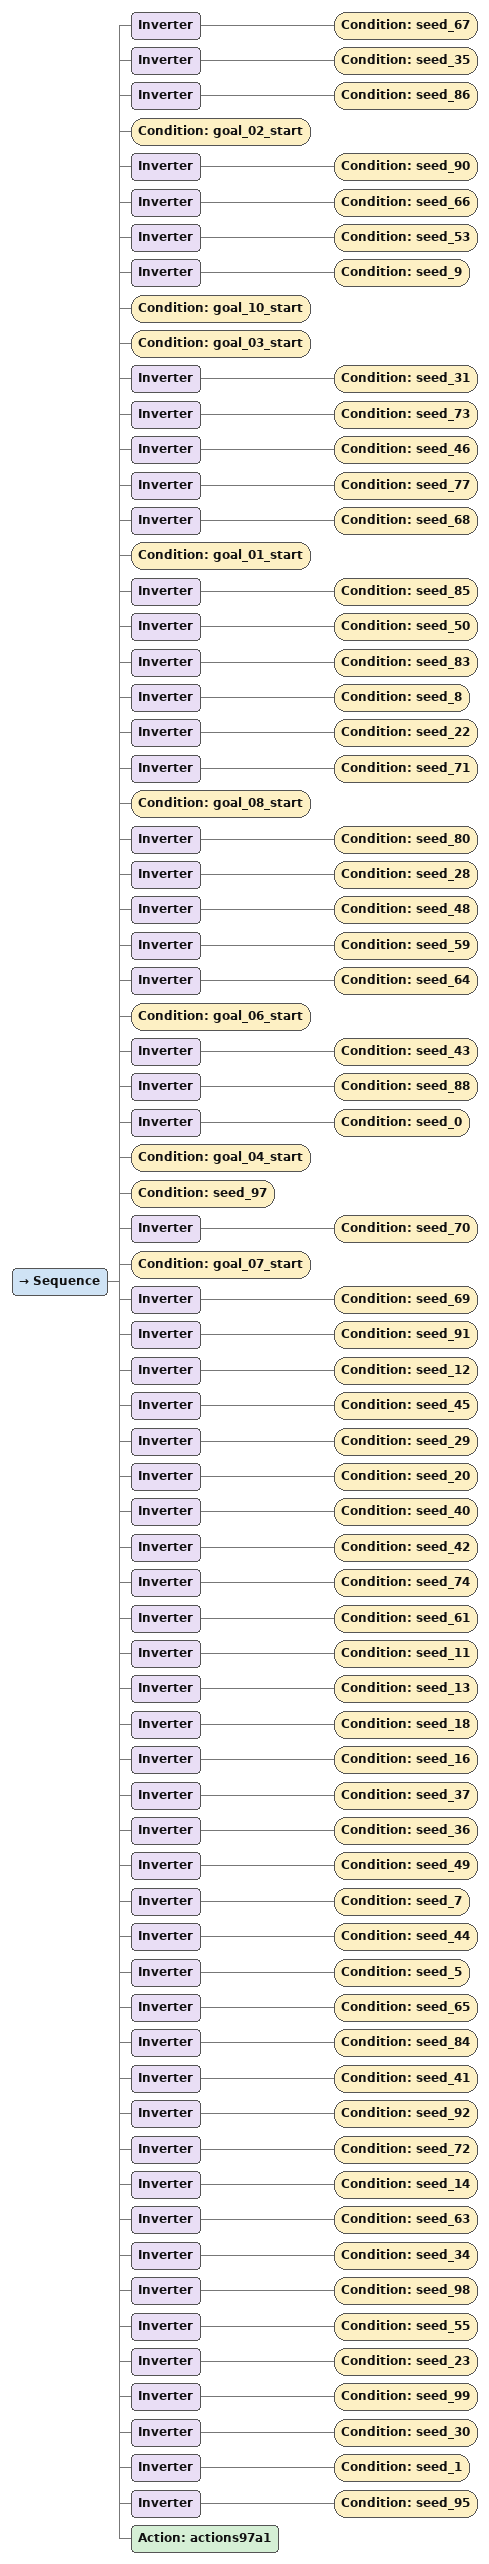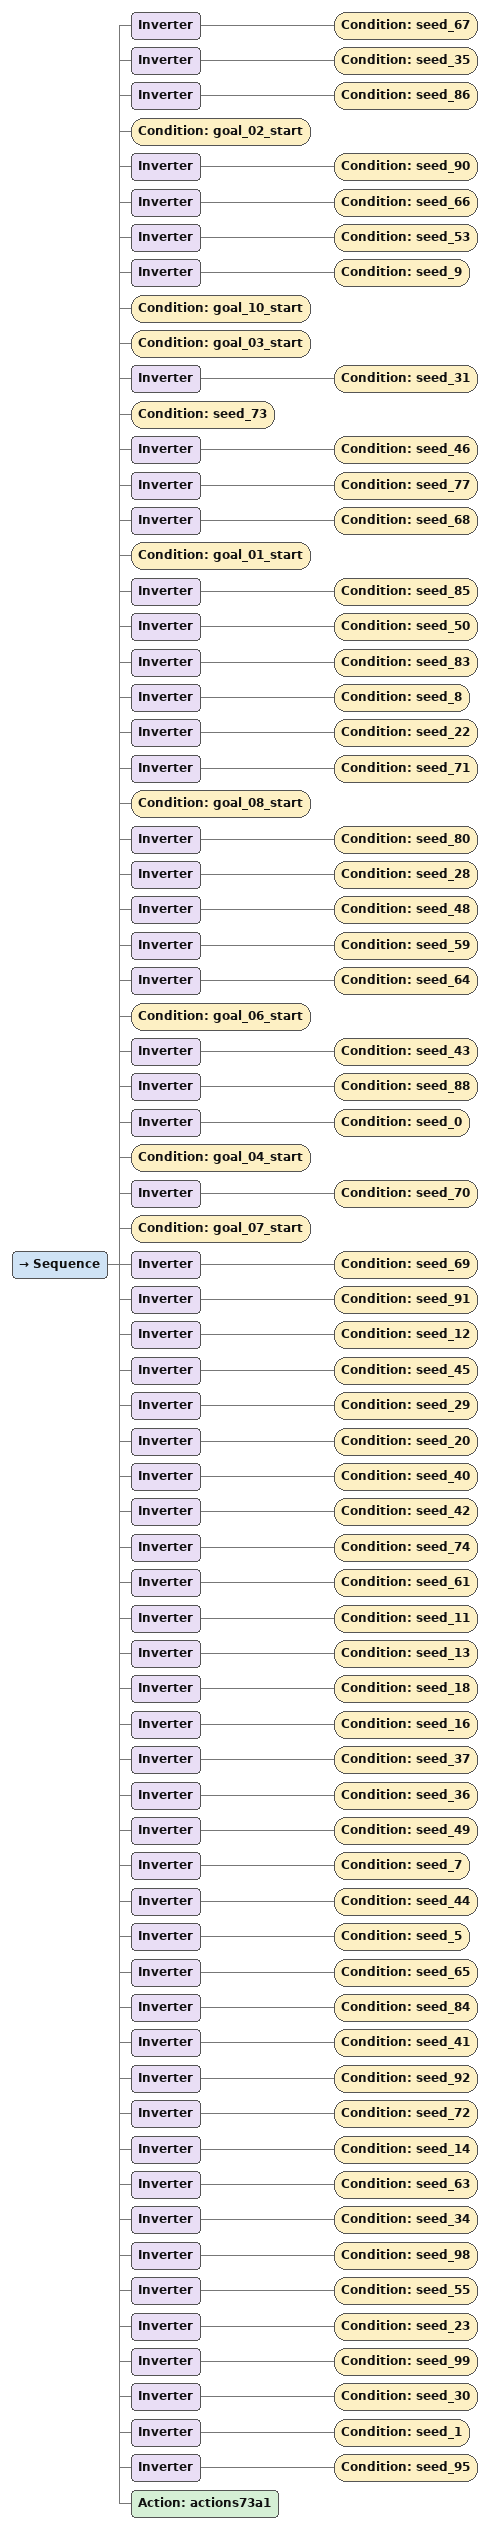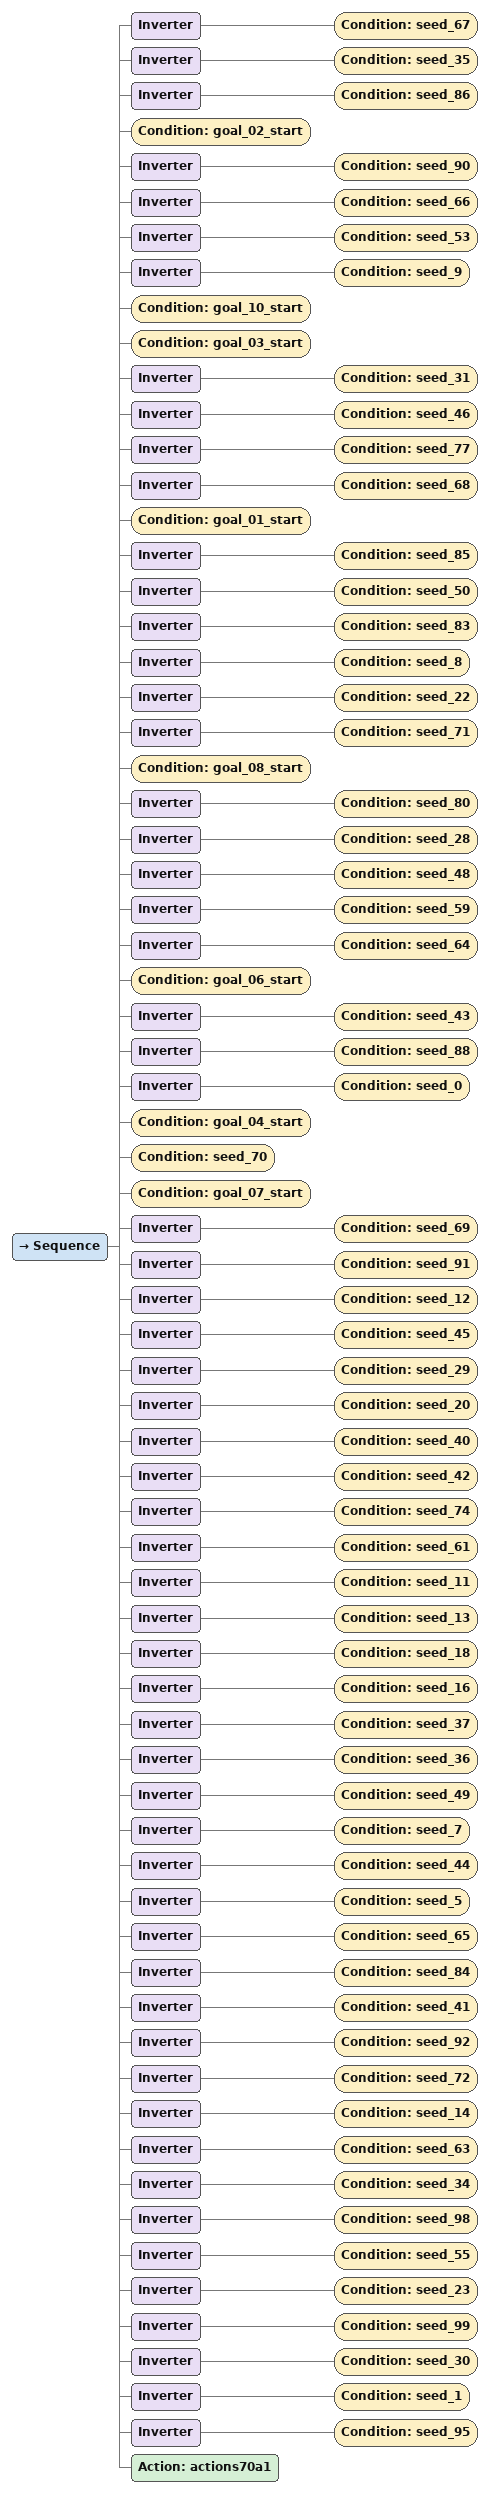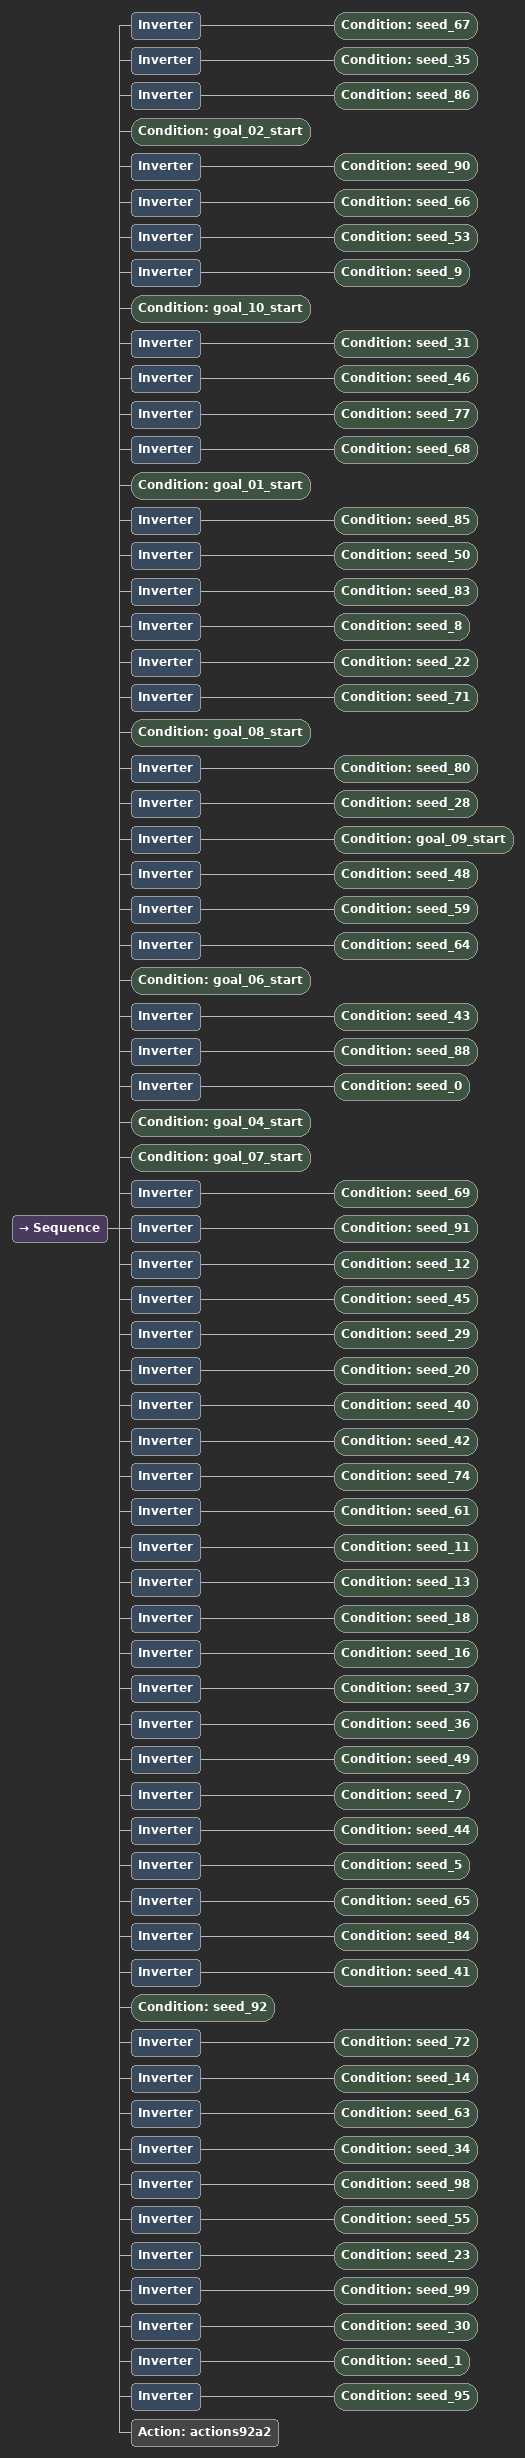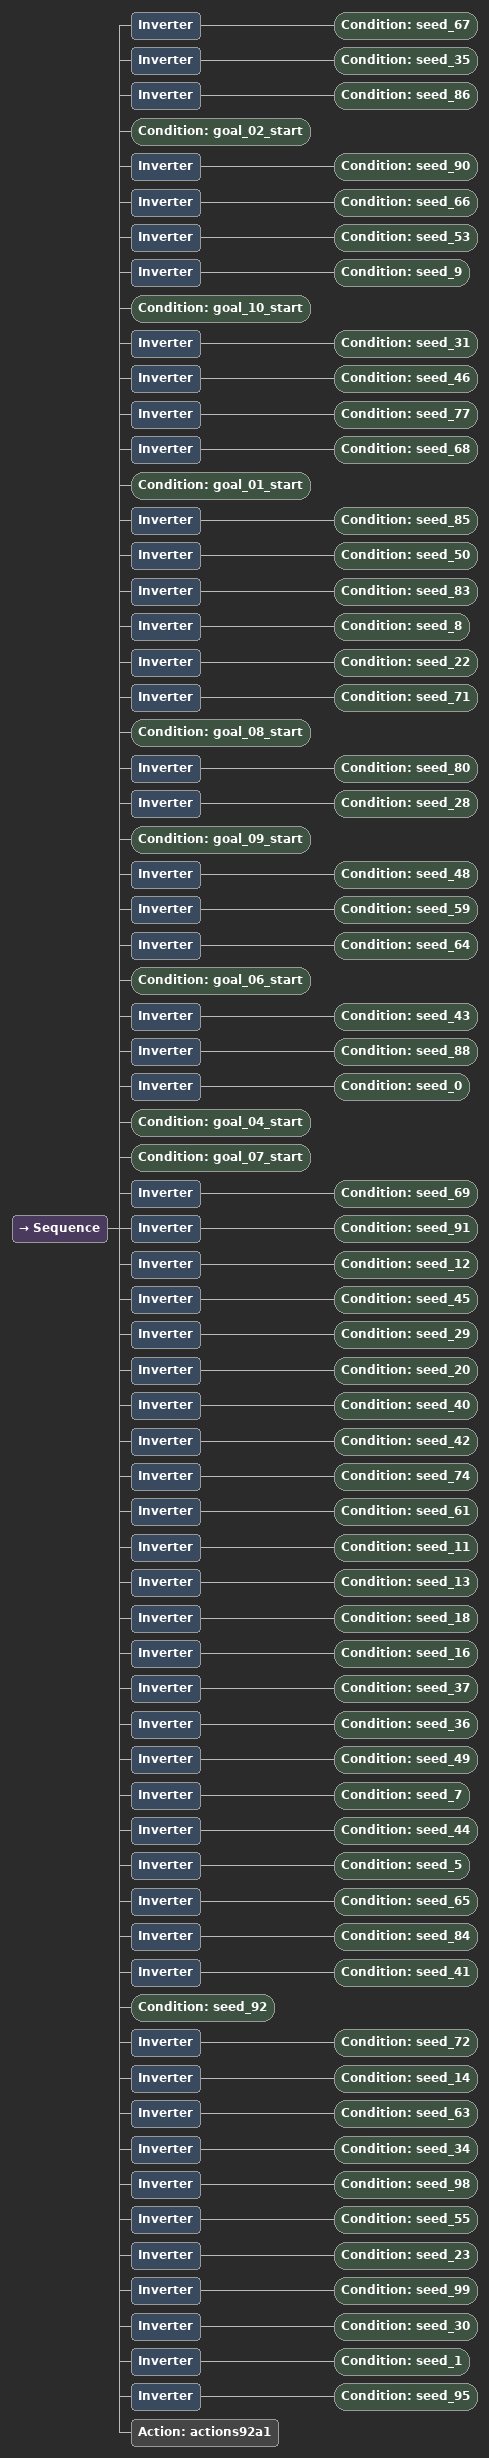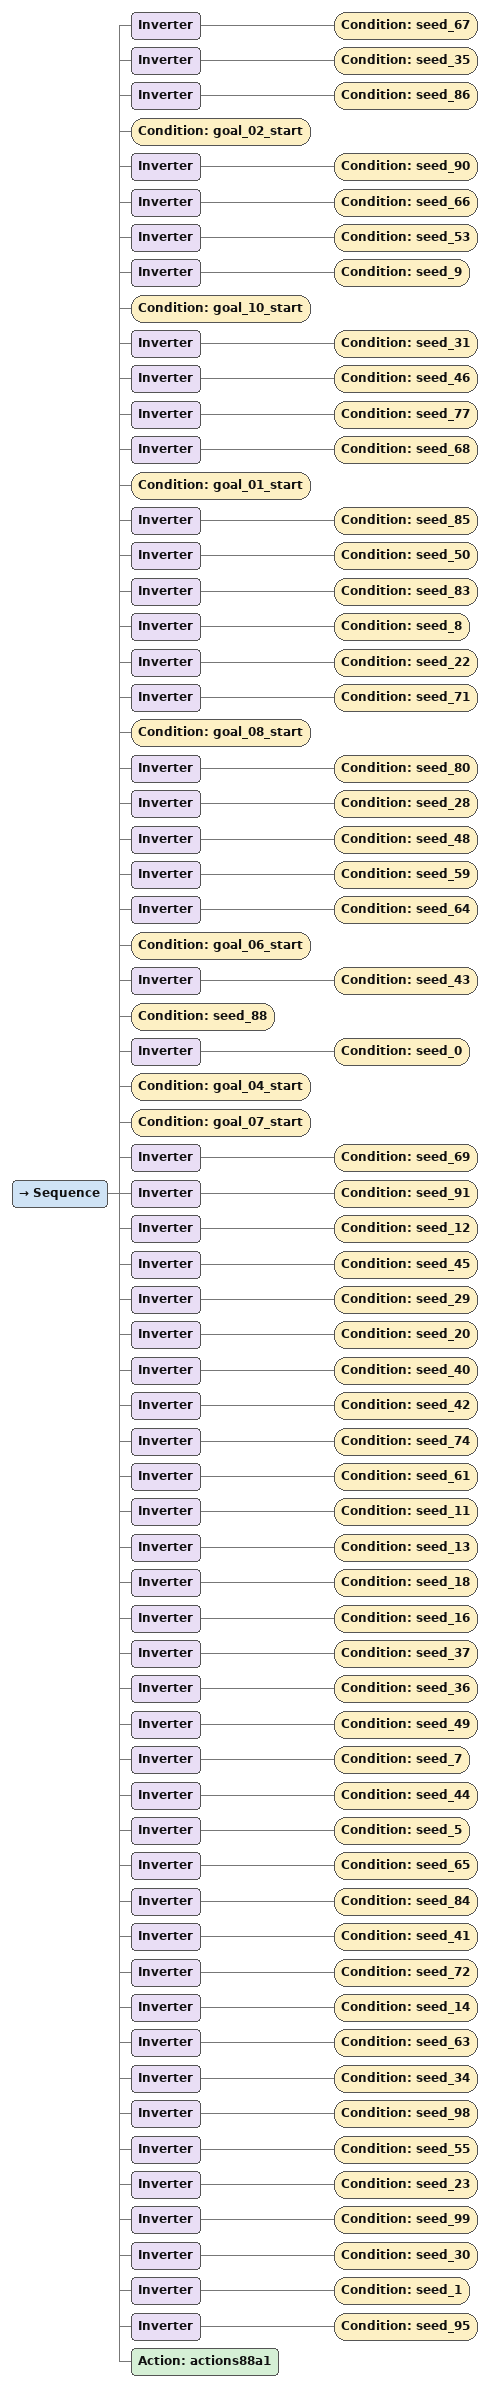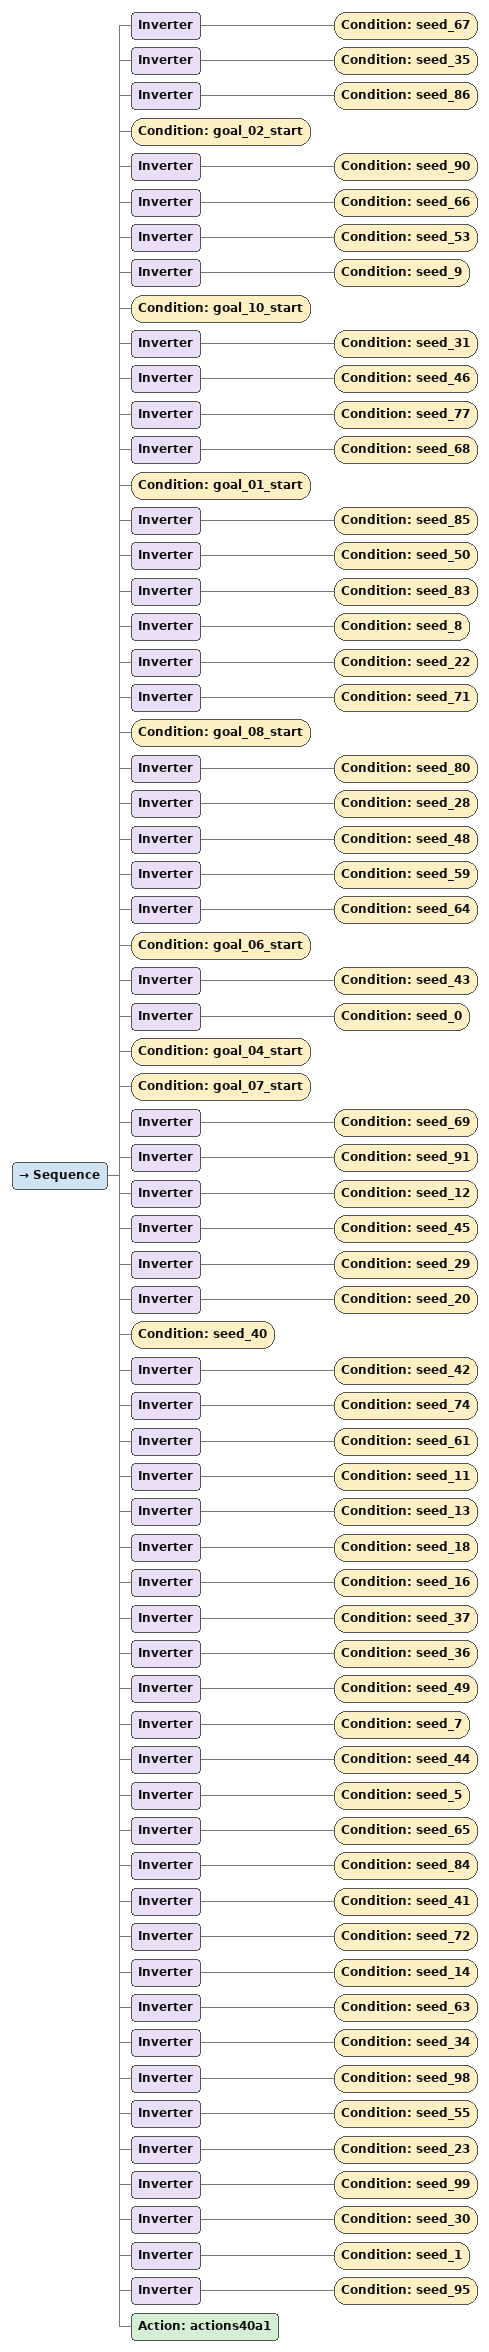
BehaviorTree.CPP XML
<Sequence>
  <Inverter>
    <Condition ID="seed_67"/>
  </Inverter>
  <Inverter>
    <Condition ID="seed_35"/>
  </Inverter>
  <Inverter>
    <Condition ID="seed_86"/>
  </Inverter>
  <Condition ID="goal_02_start"/>
  <Inverter>
    <Condition ID="seed_90"/>
  </Inverter>
  <Inverter>
    <Condition ID="seed_66"/>
  </Inverter>
  <Inverter>
    <Condition ID="seed_53"/>
  </Inverter>
  <Inverter>
    <Condition ID="seed_9"/>
  </Inverter>
  <Condition ID="goal_10_start"/>
  <Condition ID="goal_03_start"/>
  <Inverter>
    <Condition ID="seed_31"/>
  </Inverter>
  <Inverter>
    <Condition ID="seed_73"/>
  </Inverter>
  <Inverter>
    <Condition ID="seed_46"/>
  </Inverter>
  <Inverter>
    <Condition ID="seed_77"/>
  </Inverter>
  <Inverter>
    <Condition ID="seed_68"/>
  </Inverter>
  <Condition ID="goal_01_start"/>
  <Inverter>
    <Condition ID="seed_85"/>
  </Inverter>
  <Inverter>
    <Condition ID="seed_50"/>
  </Inverter>
  <Inverter>
    <Condition ID="seed_83"/>
  </Inverter>
  <Inverter>
    <Condition ID="seed_8"/>
  </Inverter>
  <Inverter>
    <Condition ID="seed_22"/>
  </Inverter>
  <Inverter>
    <Condition ID="seed_71"/>
  </Inverter>
  <Condition ID="goal_08_start"/>
  <Inverter>
    <Condition ID="seed_80"/>
  </Inverter>
  <Inverter>
    <Condition ID="seed_28"/>
  </Inverter>
  <Inverter>
    <Condition ID="seed_48"/>
  </Inverter>
  <Inverter>
    <Condition ID="seed_59"/>
  </Inverter>
  <Inverter>
    <Condition ID="seed_64"/>
  </Inverter>
  <Condition ID="goal_06_start"/>
  <Inverter>
    <Condition ID="seed_43"/>
  </Inverter>
  <Inverter>
    <Condition ID="seed_88"/>
  </Inverter>
  <Inverter>
    <Condition ID="seed_0"/>
  </Inverter>
  <Condition ID="goal_04_start"/>
  <Condition ID="seed_97"/>
  <Inverter>
    <Condition ID="seed_70"/>
  </Inverter>
  <Condition ID="goal_07_start"/>
  <Inverter>
    <Condition ID="seed_69"/>
  </Inverter>
  <Inverter>
    <Condition ID="seed_91"/>
  </Inverter>
  <Inverter>
    <Condition ID="seed_12"/>
  </Inverter>
  <Inverter>
    <Condition ID="seed_45"/>
  </Inverter>
  <Inverter>
    <Condition ID="seed_29"/>
  </Inverter>
  <Inverter>
    <Condition ID="seed_20"/>
  </Inverter>
  <Inverter>
    <Condition ID="seed_40"/>
  </Inverter>
  <Inverter>
    <Condition ID="seed_42"/>
  </Inverter>
  <Inverter>
    <Condition ID="seed_74"/>
  </Inverter>
  <Inverter>
    <Condition ID="seed_61"/>
  </Inverter>
  <Inverter>
    <Condition ID="seed_11"/>
  </Inverter>
  <Inverter>
    <Condition ID="seed_13"/>
  </Inverter>
  <Inverter>
    <Condition ID="seed_18"/>
  </Inverter>
  <Inverter>
    <Condition ID="seed_16"/>
  </Inverter>
  <Inverter>
    <Condition ID="seed_37"/>
  </Inverter>
  <Inverter>
    <Condition ID="seed_36"/>
  </Inverter>
  <Inverter>
    <Condition ID="seed_49"/>
  </Inverter>
  <Inverter>
    <Condition ID="seed_7"/>
  </Inverter>
  <Inverter>
    <Condition ID="seed_44"/>
  </Inverter>
  <Inverter>
    <Condition ID="seed_5"/>
  </Inverter>
  <Inverter>
    <Condition ID="seed_65"/>
  </Inverter>
  <Inverter>
    <Condition ID="seed_84"/>
  </Inverter>
  <Inverter>
    <Condition ID="seed_41"/>
  </Inverter>
  <Inverter>
    <Condition ID="seed_92"/>
  </Inverter>
  <Inverter>
    <Condition ID="seed_72"/>
  </Inverter>
  <Inverter>
    <Condition ID="seed_14"/>
  </Inverter>
  <Inverter>
    <Condition ID="seed_63"/>
  </Inverter>
  <Inverter>
    <Condition ID="seed_34"/>
  </Inverter>
  <Inverter>
    <Condition ID="seed_98"/>
  </Inverter>
  <Inverter>
    <Condition ID="seed_55"/>
  </Inverter>
  <Inverter>
    <Condition ID="seed_23"/>
  </Inverter>
  <Inverter>
    <Condition ID="seed_99"/>
  </Inverter>
  <Inverter>
    <Condition ID="seed_30"/>
  </Inverter>
  <Inverter>
    <Condition ID="seed_1"/>
  </Inverter>
  <Inverter>
    <Condition ID="seed_95"/>
  </Inverter>
  <Action ID="actions97a1"/>
</Sequence>

<Sequence>
  <Inverter>
    <Condition ID="seed_67"/>
  </Inverter>
  <Inverter>
    <Condition ID="seed_35"/>
  </Inverter>
  <Inverter>
    <Condition ID="seed_86"/>
  </Inverter>
  <Condition ID="goal_02_start"/>
  <Inverter>
    <Condition ID="seed_90"/>
  </Inverter>
  <Inverter>
    <Condition ID="seed_66"/>
  </Inverter>
  <Inverter>
    <Condition ID="seed_53"/>
  </Inverter>
  <Inverter>
    <Condition ID="seed_9"/>
  </Inverter>
  <Condition ID="goal_10_start"/>
  <Condition ID="goal_03_start"/>
  <Inverter>
    <Condition ID="seed_31"/>
  </Inverter>
  <Condition ID="seed_73"/>
  <Inverter>
    <Condition ID="seed_46"/>
  </Inverter>
  <Inverter>
    <Condition ID="seed_77"/>
  </Inverter>
  <Inverter>
    <Condition ID="seed_68"/>
  </Inverter>
  <Condition ID="goal_01_start"/>
  <Inverter>
    <Condition ID="seed_85"/>
  </Inverter>
  <Inverter>
    <Condition ID="seed_50"/>
  </Inverter>
  <Inverter>
    <Condition ID="seed_83"/>
  </Inverter>
  <Inverter>
    <Condition ID="seed_8"/>
  </Inverter>
  <Inverter>
    <Condition ID="seed_22"/>
  </Inverter>
  <Inverter>
    <Condition ID="seed_71"/>
  </Inverter>
  <Condition ID="goal_08_start"/>
  <Inverter>
    <Condition ID="seed_80"/>
  </Inverter>
  <Inverter>
    <Condition ID="seed_28"/>
  </Inverter>
  <Inverter>
    <Condition ID="seed_48"/>
  </Inverter>
  <Inverter>
    <Condition ID="seed_59"/>
  </Inverter>
  <Inverter>
    <Condition ID="seed_64"/>
  </Inverter>
  <Condition ID="goal_06_start"/>
  <Inverter>
    <Condition ID="seed_43"/>
  </Inverter>
  <Inverter>
    <Condition ID="seed_88"/>
  </Inverter>
  <Inverter>
    <Condition ID="seed_0"/>
  </Inverter>
  <Condition ID="goal_04_start"/>
  <Inverter>
    <Condition ID="seed_70"/>
  </Inverter>
  <Condition ID="goal_07_start"/>
  <Inverter>
    <Condition ID="seed_69"/>
  </Inverter>
  <Inverter>
    <Condition ID="seed_91"/>
  </Inverter>
  <Inverter>
    <Condition ID="seed_12"/>
  </Inverter>
  <Inverter>
    <Condition ID="seed_45"/>
  </Inverter>
  <Inverter>
    <Condition ID="seed_29"/>
  </Inverter>
  <Inverter>
    <Condition ID="seed_20"/>
  </Inverter>
  <Inverter>
    <Condition ID="seed_40"/>
  </Inverter>
  <Inverter>
    <Condition ID="seed_42"/>
  </Inverter>
  <Inverter>
    <Condition ID="seed_74"/>
  </Inverter>
  <Inverter>
    <Condition ID="seed_61"/>
  </Inverter>
  <Inverter>
    <Condition ID="seed_11"/>
  </Inverter>
  <Inverter>
    <Condition ID="seed_13"/>
  </Inverter>
  <Inverter>
    <Condition ID="seed_18"/>
  </Inverter>
  <Inverter>
    <Condition ID="seed_16"/>
  </Inverter>
  <Inverter>
    <Condition ID="seed_37"/>
  </Inverter>
  <Inverter>
    <Condition ID="seed_36"/>
  </Inverter>
  <Inverter>
    <Condition ID="seed_49"/>
  </Inverter>
  <Inverter>
    <Condition ID="seed_7"/>
  </Inverter>
  <Inverter>
    <Condition ID="seed_44"/>
  </Inverter>
  <Inverter>
    <Condition ID="seed_5"/>
  </Inverter>
  <Inverter>
    <Condition ID="seed_65"/>
  </Inverter>
  <Inverter>
    <Condition ID="seed_84"/>
  </Inverter>
  <Inverter>
    <Condition ID="seed_41"/>
  </Inverter>
  <Inverter>
    <Condition ID="seed_92"/>
  </Inverter>
  <Inverter>
    <Condition ID="seed_72"/>
  </Inverter>
  <Inverter>
    <Condition ID="seed_14"/>
  </Inverter>
  <Inverter>
    <Condition ID="seed_63"/>
  </Inverter>
  <Inverter>
    <Condition ID="seed_34"/>
  </Inverter>
  <Inverter>
    <Condition ID="seed_98"/>
  </Inverter>
  <Inverter>
    <Condition ID="seed_55"/>
  </Inverter>
  <Inverter>
    <Condition ID="seed_23"/>
  </Inverter>
  <Inverter>
    <Condition ID="seed_99"/>
  </Inverter>
  <Inverter>
    <Condition ID="seed_30"/>
  </Inverter>
  <Inverter>
    <Condition ID="seed_1"/>
  </Inverter>
  <Inverter>
    <Condition ID="seed_95"/>
  </Inverter>
  <Action ID="actions73a1"/>
</Sequence>

<Sequence>
  <Inverter>
    <Condition ID="seed_67"/>
  </Inverter>
  <Inverter>
    <Condition ID="seed_35"/>
  </Inverter>
  <Inverter>
    <Condition ID="seed_86"/>
  </Inverter>
  <Condition ID="goal_02_start"/>
  <Inverter>
    <Condition ID="seed_90"/>
  </Inverter>
  <Inverter>
    <Condition ID="seed_66"/>
  </Inverter>
  <Inverter>
    <Condition ID="seed_53"/>
  </Inverter>
  <Inverter>
    <Condition ID="seed_9"/>
  </Inverter>
  <Condition ID="goal_10_start"/>
  <Condition ID="goal_03_start"/>
  <Inverter>
    <Condition ID="seed_31"/>
  </Inverter>
  <Inverter>
    <Condition ID="seed_46"/>
  </Inverter>
  <Inverter>
    <Condition ID="seed_77"/>
  </Inverter>
  <Inverter>
    <Condition ID="seed_68"/>
  </Inverter>
  <Condition ID="goal_01_start"/>
  <Inverter>
    <Condition ID="seed_85"/>
  </Inverter>
  <Inverter>
    <Condition ID="seed_50"/>
  </Inverter>
  <Inverter>
    <Condition ID="seed_83"/>
  </Inverter>
  <Inverter>
    <Condition ID="seed_8"/>
  </Inverter>
  <Inverter>
    <Condition ID="seed_22"/>
  </Inverter>
  <Inverter>
    <Condition ID="seed_71"/>
  </Inverter>
  <Condition ID="goal_08_start"/>
  <Inverter>
    <Condition ID="seed_80"/>
  </Inverter>
  <Inverter>
    <Condition ID="seed_28"/>
  </Inverter>
  <Inverter>
    <Condition ID="seed_48"/>
  </Inverter>
  <Inverter>
    <Condition ID="seed_59"/>
  </Inverter>
  <Inverter>
    <Condition ID="seed_64"/>
  </Inverter>
  <Condition ID="goal_06_start"/>
  <Inverter>
    <Condition ID="seed_43"/>
  </Inverter>
  <Inverter>
    <Condition ID="seed_88"/>
  </Inverter>
  <Inverter>
    <Condition ID="seed_0"/>
  </Inverter>
  <Condition ID="goal_04_start"/>
  <Condition ID="seed_70"/>
  <Condition ID="goal_07_start"/>
  <Inverter>
    <Condition ID="seed_69"/>
  </Inverter>
  <Inverter>
    <Condition ID="seed_91"/>
  </Inverter>
  <Inverter>
    <Condition ID="seed_12"/>
  </Inverter>
  <Inverter>
    <Condition ID="seed_45"/>
  </Inverter>
  <Inverter>
    <Condition ID="seed_29"/>
  </Inverter>
  <Inverter>
    <Condition ID="seed_20"/>
  </Inverter>
  <Inverter>
    <Condition ID="seed_40"/>
  </Inverter>
  <Inverter>
    <Condition ID="seed_42"/>
  </Inverter>
  <Inverter>
    <Condition ID="seed_74"/>
  </Inverter>
  <Inverter>
    <Condition ID="seed_61"/>
  </Inverter>
  <Inverter>
    <Condition ID="seed_11"/>
  </Inverter>
  <Inverter>
    <Condition ID="seed_13"/>
  </Inverter>
  <Inverter>
    <Condition ID="seed_18"/>
  </Inverter>
  <Inverter>
    <Condition ID="seed_16"/>
  </Inverter>
  <Inverter>
    <Condition ID="seed_37"/>
  </Inverter>
  <Inverter>
    <Condition ID="seed_36"/>
  </Inverter>
  <Inverter>
    <Condition ID="seed_49"/>
  </Inverter>
  <Inverter>
    <Condition ID="seed_7"/>
  </Inverter>
  <Inverter>
    <Condition ID="seed_44"/>
  </Inverter>
  <Inverter>
    <Condition ID="seed_5"/>
  </Inverter>
  <Inverter>
    <Condition ID="seed_65"/>
  </Inverter>
  <Inverter>
    <Condition ID="seed_84"/>
  </Inverter>
  <Inverter>
    <Condition ID="seed_41"/>
  </Inverter>
  <Inverter>
    <Condition ID="seed_92"/>
  </Inverter>
  <Inverter>
    <Condition ID="seed_72"/>
  </Inverter>
  <Inverter>
    <Condition ID="seed_14"/>
  </Inverter>
  <Inverter>
    <Condition ID="seed_63"/>
  </Inverter>
  <Inverter>
    <Condition ID="seed_34"/>
  </Inverter>
  <Inverter>
    <Condition ID="seed_98"/>
  </Inverter>
  <Inverter>
    <Condition ID="seed_55"/>
  </Inverter>
  <Inverter>
    <Condition ID="seed_23"/>
  </Inverter>
  <Inverter>
    <Condition ID="seed_99"/>
  </Inverter>
  <Inverter>
    <Condition ID="seed_30"/>
  </Inverter>
  <Inverter>
    <Condition ID="seed_1"/>
  </Inverter>
  <Inverter>
    <Condition ID="seed_95"/>
  </Inverter>
  <Action ID="actions70a1"/>
</Sequence>

<Sequence>
  <Inverter>
    <Condition ID="seed_67"/>
  </Inverter>
  <Inverter>
    <Condition ID="seed_35"/>
  </Inverter>
  <Inverter>
    <Condition ID="seed_86"/>
  </Inverter>
  <Condition ID="goal_02_start"/>
  <Inverter>
    <Condition ID="seed_90"/>
  </Inverter>
  <Inverter>
    <Condition ID="seed_66"/>
  </Inverter>
  <Inverter>
    <Condition ID="seed_53"/>
  </Inverter>
  <Inverter>
    <Condition ID="seed_9"/>
  </Inverter>
  <Condition ID="goal_10_start"/>
  <Inverter>
    <Condition ID="seed_31"/>
  </Inverter>
  <Inverter>
    <Condition ID="seed_46"/>
  </Inverter>
  <Inverter>
    <Condition ID="seed_77"/>
  </Inverter>
  <Inverter>
    <Condition ID="seed_68"/>
  </Inverter>
  <Condition ID="goal_01_start"/>
  <Inverter>
    <Condition ID="seed_85"/>
  </Inverter>
  <Inverter>
    <Condition ID="seed_50"/>
  </Inverter>
  <Inverter>
    <Condition ID="seed_83"/>
  </Inverter>
  <Inverter>
    <Condition ID="seed_8"/>
  </Inverter>
  <Inverter>
    <Condition ID="seed_22"/>
  </Inverter>
  <Inverter>
    <Condition ID="seed_71"/>
  </Inverter>
  <Condition ID="goal_08_start"/>
  <Inverter>
    <Condition ID="seed_80"/>
  </Inverter>
  <Inverter>
    <Condition ID="seed_28"/>
  </Inverter>
  <Inverter>
    <Condition ID="goal_09_start"/>
  </Inverter>
  <Inverter>
    <Condition ID="seed_48"/>
  </Inverter>
  <Inverter>
    <Condition ID="seed_59"/>
  </Inverter>
  <Inverter>
    <Condition ID="seed_64"/>
  </Inverter>
  <Condition ID="goal_06_start"/>
  <Inverter>
    <Condition ID="seed_43"/>
  </Inverter>
  <Inverter>
    <Condition ID="seed_88"/>
  </Inverter>
  <Inverter>
    <Condition ID="seed_0"/>
  </Inverter>
  <Condition ID="goal_04_start"/>
  <Condition ID="goal_07_start"/>
  <Inverter>
    <Condition ID="seed_69"/>
  </Inverter>
  <Inverter>
    <Condition ID="seed_91"/>
  </Inverter>
  <Inverter>
    <Condition ID="seed_12"/>
  </Inverter>
  <Inverter>
    <Condition ID="seed_45"/>
  </Inverter>
  <Inverter>
    <Condition ID="seed_29"/>
  </Inverter>
  <Inverter>
    <Condition ID="seed_20"/>
  </Inverter>
  <Inverter>
    <Condition ID="seed_40"/>
  </Inverter>
  <Inverter>
    <Condition ID="seed_42"/>
  </Inverter>
  <Inverter>
    <Condition ID="seed_74"/>
  </Inverter>
  <Inverter>
    <Condition ID="seed_61"/>
  </Inverter>
  <Inverter>
    <Condition ID="seed_11"/>
  </Inverter>
  <Inverter>
    <Condition ID="seed_13"/>
  </Inverter>
  <Inverter>
    <Condition ID="seed_18"/>
  </Inverter>
  <Inverter>
    <Condition ID="seed_16"/>
  </Inverter>
  <Inverter>
    <Condition ID="seed_37"/>
  </Inverter>
  <Inverter>
    <Condition ID="seed_36"/>
  </Inverter>
  <Inverter>
    <Condition ID="seed_49"/>
  </Inverter>
  <Inverter>
    <Condition ID="seed_7"/>
  </Inverter>
  <Inverter>
    <Condition ID="seed_44"/>
  </Inverter>
  <Inverter>
    <Condition ID="seed_5"/>
  </Inverter>
  <Inverter>
    <Condition ID="seed_65"/>
  </Inverter>
  <Inverter>
    <Condition ID="seed_84"/>
  </Inverter>
  <Inverter>
    <Condition ID="seed_41"/>
  </Inverter>
  <Condition ID="seed_92"/>
  <Inverter>
    <Condition ID="seed_72"/>
  </Inverter>
  <Inverter>
    <Condition ID="seed_14"/>
  </Inverter>
  <Inverter>
    <Condition ID="seed_63"/>
  </Inverter>
  <Inverter>
    <Condition ID="seed_34"/>
  </Inverter>
  <Inverter>
    <Condition ID="seed_98"/>
  </Inverter>
  <Inverter>
    <Condition ID="seed_55"/>
  </Inverter>
  <Inverter>
    <Condition ID="seed_23"/>
  </Inverter>
  <Inverter>
    <Condition ID="seed_99"/>
  </Inverter>
  <Inverter>
    <Condition ID="seed_30"/>
  </Inverter>
  <Inverter>
    <Condition ID="seed_1"/>
  </Inverter>
  <Inverter>
    <Condition ID="seed_95"/>
  </Inverter>
  <Action ID="actions92a2"/>
</Sequence>

<Sequence>
  <Inverter>
    <Condition ID="seed_67"/>
  </Inverter>
  <Inverter>
    <Condition ID="seed_35"/>
  </Inverter>
  <Inverter>
    <Condition ID="seed_86"/>
  </Inverter>
  <Condition ID="goal_02_start"/>
  <Inverter>
    <Condition ID="seed_90"/>
  </Inverter>
  <Inverter>
    <Condition ID="seed_66"/>
  </Inverter>
  <Inverter>
    <Condition ID="seed_53"/>
  </Inverter>
  <Inverter>
    <Condition ID="seed_9"/>
  </Inverter>
  <Condition ID="goal_10_start"/>
  <Inverter>
    <Condition ID="seed_31"/>
  </Inverter>
  <Inverter>
    <Condition ID="seed_46"/>
  </Inverter>
  <Inverter>
    <Condition ID="seed_77"/>
  </Inverter>
  <Inverter>
    <Condition ID="seed_68"/>
  </Inverter>
  <Condition ID="goal_01_start"/>
  <Inverter>
    <Condition ID="seed_85"/>
  </Inverter>
  <Inverter>
    <Condition ID="seed_50"/>
  </Inverter>
  <Inverter>
    <Condition ID="seed_83"/>
  </Inverter>
  <Inverter>
    <Condition ID="seed_8"/>
  </Inverter>
  <Inverter>
    <Condition ID="seed_22"/>
  </Inverter>
  <Inverter>
    <Condition ID="seed_71"/>
  </Inverter>
  <Condition ID="goal_08_start"/>
  <Inverter>
    <Condition ID="seed_80"/>
  </Inverter>
  <Inverter>
    <Condition ID="seed_28"/>
  </Inverter>
  <Condition ID="goal_09_start"/>
  <Inverter>
    <Condition ID="seed_48"/>
  </Inverter>
  <Inverter>
    <Condition ID="seed_59"/>
  </Inverter>
  <Inverter>
    <Condition ID="seed_64"/>
  </Inverter>
  <Condition ID="goal_06_start"/>
  <Inverter>
    <Condition ID="seed_43"/>
  </Inverter>
  <Inverter>
    <Condition ID="seed_88"/>
  </Inverter>
  <Inverter>
    <Condition ID="seed_0"/>
  </Inverter>
  <Condition ID="goal_04_start"/>
  <Condition ID="goal_07_start"/>
  <Inverter>
    <Condition ID="seed_69"/>
  </Inverter>
  <Inverter>
    <Condition ID="seed_91"/>
  </Inverter>
  <Inverter>
    <Condition ID="seed_12"/>
  </Inverter>
  <Inverter>
    <Condition ID="seed_45"/>
  </Inverter>
  <Inverter>
    <Condition ID="seed_29"/>
  </Inverter>
  <Inverter>
    <Condition ID="seed_20"/>
  </Inverter>
  <Inverter>
    <Condition ID="seed_40"/>
  </Inverter>
  <Inverter>
    <Condition ID="seed_42"/>
  </Inverter>
  <Inverter>
    <Condition ID="seed_74"/>
  </Inverter>
  <Inverter>
    <Condition ID="seed_61"/>
  </Inverter>
  <Inverter>
    <Condition ID="seed_11"/>
  </Inverter>
  <Inverter>
    <Condition ID="seed_13"/>
  </Inverter>
  <Inverter>
    <Condition ID="seed_18"/>
  </Inverter>
  <Inverter>
    <Condition ID="seed_16"/>
  </Inverter>
  <Inverter>
    <Condition ID="seed_37"/>
  </Inverter>
  <Inverter>
    <Condition ID="seed_36"/>
  </Inverter>
  <Inverter>
    <Condition ID="seed_49"/>
  </Inverter>
  <Inverter>
    <Condition ID="seed_7"/>
  </Inverter>
  <Inverter>
    <Condition ID="seed_44"/>
  </Inverter>
  <Inverter>
    <Condition ID="seed_5"/>
  </Inverter>
  <Inverter>
    <Condition ID="seed_65"/>
  </Inverter>
  <Inverter>
    <Condition ID="seed_84"/>
  </Inverter>
  <Inverter>
    <Condition ID="seed_41"/>
  </Inverter>
  <Condition ID="seed_92"/>
  <Inverter>
    <Condition ID="seed_72"/>
  </Inverter>
  <Inverter>
    <Condition ID="seed_14"/>
  </Inverter>
  <Inverter>
    <Condition ID="seed_63"/>
  </Inverter>
  <Inverter>
    <Condition ID="seed_34"/>
  </Inverter>
  <Inverter>
    <Condition ID="seed_98"/>
  </Inverter>
  <Inverter>
    <Condition ID="seed_55"/>
  </Inverter>
  <Inverter>
    <Condition ID="seed_23"/>
  </Inverter>
  <Inverter>
    <Condition ID="seed_99"/>
  </Inverter>
  <Inverter>
    <Condition ID="seed_30"/>
  </Inverter>
  <Inverter>
    <Condition ID="seed_1"/>
  </Inverter>
  <Inverter>
    <Condition ID="seed_95"/>
  </Inverter>
  <Action ID="actions92a1"/>
</Sequence>

<Sequence>
  <Inverter>
    <Condition ID="seed_67"/>
  </Inverter>
  <Inverter>
    <Condition ID="seed_35"/>
  </Inverter>
  <Inverter>
    <Condition ID="seed_86"/>
  </Inverter>
  <Condition ID="goal_02_start"/>
  <Inverter>
    <Condition ID="seed_90"/>
  </Inverter>
  <Inverter>
    <Condition ID="seed_66"/>
  </Inverter>
  <Inverter>
    <Condition ID="seed_53"/>
  </Inverter>
  <Inverter>
    <Condition ID="seed_9"/>
  </Inverter>
  <Condition ID="goal_10_start"/>
  <Inverter>
    <Condition ID="seed_31"/>
  </Inverter>
  <Inverter>
    <Condition ID="seed_46"/>
  </Inverter>
  <Inverter>
    <Condition ID="seed_77"/>
  </Inverter>
  <Inverter>
    <Condition ID="seed_68"/>
  </Inverter>
  <Condition ID="goal_01_start"/>
  <Inverter>
    <Condition ID="seed_85"/>
  </Inverter>
  <Inverter>
    <Condition ID="seed_50"/>
  </Inverter>
  <Inverter>
    <Condition ID="seed_83"/>
  </Inverter>
  <Inverter>
    <Condition ID="seed_8"/>
  </Inverter>
  <Inverter>
    <Condition ID="seed_22"/>
  </Inverter>
  <Inverter>
    <Condition ID="seed_71"/>
  </Inverter>
  <Condition ID="goal_08_start"/>
  <Inverter>
    <Condition ID="seed_80"/>
  </Inverter>
  <Inverter>
    <Condition ID="seed_28"/>
  </Inverter>
  <Inverter>
    <Condition ID="seed_48"/>
  </Inverter>
  <Inverter>
    <Condition ID="seed_59"/>
  </Inverter>
  <Inverter>
    <Condition ID="seed_64"/>
  </Inverter>
  <Condition ID="goal_06_start"/>
  <Inverter>
    <Condition ID="seed_43"/>
  </Inverter>
  <Condition ID="seed_88"/>
  <Inverter>
    <Condition ID="seed_0"/>
  </Inverter>
  <Condition ID="goal_04_start"/>
  <Condition ID="goal_07_start"/>
  <Inverter>
    <Condition ID="seed_69"/>
  </Inverter>
  <Inverter>
    <Condition ID="seed_91"/>
  </Inverter>
  <Inverter>
    <Condition ID="seed_12"/>
  </Inverter>
  <Inverter>
    <Condition ID="seed_45"/>
  </Inverter>
  <Inverter>
    <Condition ID="seed_29"/>
  </Inverter>
  <Inverter>
    <Condition ID="seed_20"/>
  </Inverter>
  <Inverter>
    <Condition ID="seed_40"/>
  </Inverter>
  <Inverter>
    <Condition ID="seed_42"/>
  </Inverter>
  <Inverter>
    <Condition ID="seed_74"/>
  </Inverter>
  <Inverter>
    <Condition ID="seed_61"/>
  </Inverter>
  <Inverter>
    <Condition ID="seed_11"/>
  </Inverter>
  <Inverter>
    <Condition ID="seed_13"/>
  </Inverter>
  <Inverter>
    <Condition ID="seed_18"/>
  </Inverter>
  <Inverter>
    <Condition ID="seed_16"/>
  </Inverter>
  <Inverter>
    <Condition ID="seed_37"/>
  </Inverter>
  <Inverter>
    <Condition ID="seed_36"/>
  </Inverter>
  <Inverter>
    <Condition ID="seed_49"/>
  </Inverter>
  <Inverter>
    <Condition ID="seed_7"/>
  </Inverter>
  <Inverter>
    <Condition ID="seed_44"/>
  </Inverter>
  <Inverter>
    <Condition ID="seed_5"/>
  </Inverter>
  <Inverter>
    <Condition ID="seed_65"/>
  </Inverter>
  <Inverter>
    <Condition ID="seed_84"/>
  </Inverter>
  <Inverter>
    <Condition ID="seed_41"/>
  </Inverter>
  <Inverter>
    <Condition ID="seed_72"/>
  </Inverter>
  <Inverter>
    <Condition ID="seed_14"/>
  </Inverter>
  <Inverter>
    <Condition ID="seed_63"/>
  </Inverter>
  <Inverter>
    <Condition ID="seed_34"/>
  </Inverter>
  <Inverter>
    <Condition ID="seed_98"/>
  </Inverter>
  <Inverter>
    <Condition ID="seed_55"/>
  </Inverter>
  <Inverter>
    <Condition ID="seed_23"/>
  </Inverter>
  <Inverter>
    <Condition ID="seed_99"/>
  </Inverter>
  <Inverter>
    <Condition ID="seed_30"/>
  </Inverter>
  <Inverter>
    <Condition ID="seed_1"/>
  </Inverter>
  <Inverter>
    <Condition ID="seed_95"/>
  </Inverter>
  <Action ID="actions88a1"/>
</Sequence>

<Sequence>
  <Inverter>
    <Condition ID="seed_67"/>
  </Inverter>
  <Inverter>
    <Condition ID="seed_35"/>
  </Inverter>
  <Inverter>
    <Condition ID="seed_86"/>
  </Inverter>
  <Condition ID="goal_02_start"/>
  <Inverter>
    <Condition ID="seed_90"/>
  </Inverter>
  <Inverter>
    <Condition ID="seed_66"/>
  </Inverter>
  <Inverter>
    <Condition ID="seed_53"/>
  </Inverter>
  <Inverter>
    <Condition ID="seed_9"/>
  </Inverter>
  <Condition ID="goal_10_start"/>
  <Inverter>
    <Condition ID="seed_31"/>
  </Inverter>
  <Inverter>
    <Condition ID="seed_46"/>
  </Inverter>
  <Inverter>
    <Condition ID="seed_77"/>
  </Inverter>
  <Inverter>
    <Condition ID="seed_68"/>
  </Inverter>
  <Condition ID="goal_01_start"/>
  <Inverter>
    <Condition ID="seed_85"/>
  </Inverter>
  <Inverter>
    <Condition ID="seed_50"/>
  </Inverter>
  <Inverter>
    <Condition ID="seed_83"/>
  </Inverter>
  <Inverter>
    <Condition ID="seed_8"/>
  </Inverter>
  <Inverter>
    <Condition ID="seed_22"/>
  </Inverter>
  <Inverter>
    <Condition ID="seed_71"/>
  </Inverter>
  <Condition ID="goal_08_start"/>
  <Inverter>
    <Condition ID="seed_80"/>
  </Inverter>
  <Inverter>
    <Condition ID="seed_28"/>
  </Inverter>
  <Inverter>
    <Condition ID="seed_48"/>
  </Inverter>
  <Inverter>
    <Condition ID="seed_59"/>
  </Inverter>
  <Inverter>
    <Condition ID="seed_64"/>
  </Inverter>
  <Condition ID="goal_06_start"/>
  <Inverter>
    <Condition ID="seed_43"/>
  </Inverter>
  <Inverter>
    <Condition ID="seed_0"/>
  </Inverter>
  <Condition ID="goal_04_start"/>
  <Condition ID="goal_07_start"/>
  <Inverter>
    <Condition ID="seed_69"/>
  </Inverter>
  <Inverter>
    <Condition ID="seed_91"/>
  </Inverter>
  <Inverter>
    <Condition ID="seed_12"/>
  </Inverter>
  <Inverter>
    <Condition ID="seed_45"/>
  </Inverter>
  <Inverter>
    <Condition ID="seed_29"/>
  </Inverter>
  <Inverter>
    <Condition ID="seed_20"/>
  </Inverter>
  <Condition ID="seed_40"/>
  <Inverter>
    <Condition ID="seed_42"/>
  </Inverter>
  <Inverter>
    <Condition ID="seed_74"/>
  </Inverter>
  <Inverter>
    <Condition ID="seed_61"/>
  </Inverter>
  <Inverter>
    <Condition ID="seed_11"/>
  </Inverter>
  <Inverter>
    <Condition ID="seed_13"/>
  </Inverter>
  <Inverter>
    <Condition ID="seed_18"/>
  </Inverter>
  <Inverter>
    <Condition ID="seed_16"/>
  </Inverter>
  <Inverter>
    <Condition ID="seed_37"/>
  </Inverter>
  <Inverter>
    <Condition ID="seed_36"/>
  </Inverter>
  <Inverter>
    <Condition ID="seed_49"/>
  </Inverter>
  <Inverter>
    <Condition ID="seed_7"/>
  </Inverter>
  <Inverter>
    <Condition ID="seed_44"/>
  </Inverter>
  <Inverter>
    <Condition ID="seed_5"/>
  </Inverter>
  <Inverter>
    <Condition ID="seed_65"/>
  </Inverter>
  <Inverter>
    <Condition ID="seed_84"/>
  </Inverter>
  <Inverter>
    <Condition ID="seed_41"/>
  </Inverter>
  <Inverter>
    <Condition ID="seed_72"/>
  </Inverter>
  <Inverter>
    <Condition ID="seed_14"/>
  </Inverter>
  <Inverter>
    <Condition ID="seed_63"/>
  </Inverter>
  <Inverter>
    <Condition ID="seed_34"/>
  </Inverter>
  <Inverter>
    <Condition ID="seed_98"/>
  </Inverter>
  <Inverter>
    <Condition ID="seed_55"/>
  </Inverter>
  <Inverter>
    <Condition ID="seed_23"/>
  </Inverter>
  <Inverter>
    <Condition ID="seed_99"/>
  </Inverter>
  <Inverter>
    <Condition ID="seed_30"/>
  </Inverter>
  <Inverter>
    <Condition ID="seed_1"/>
  </Inverter>
  <Inverter>
    <Condition ID="seed_95"/>
  </Inverter>
  <Action ID="actions40a1"/>
</Sequence>
